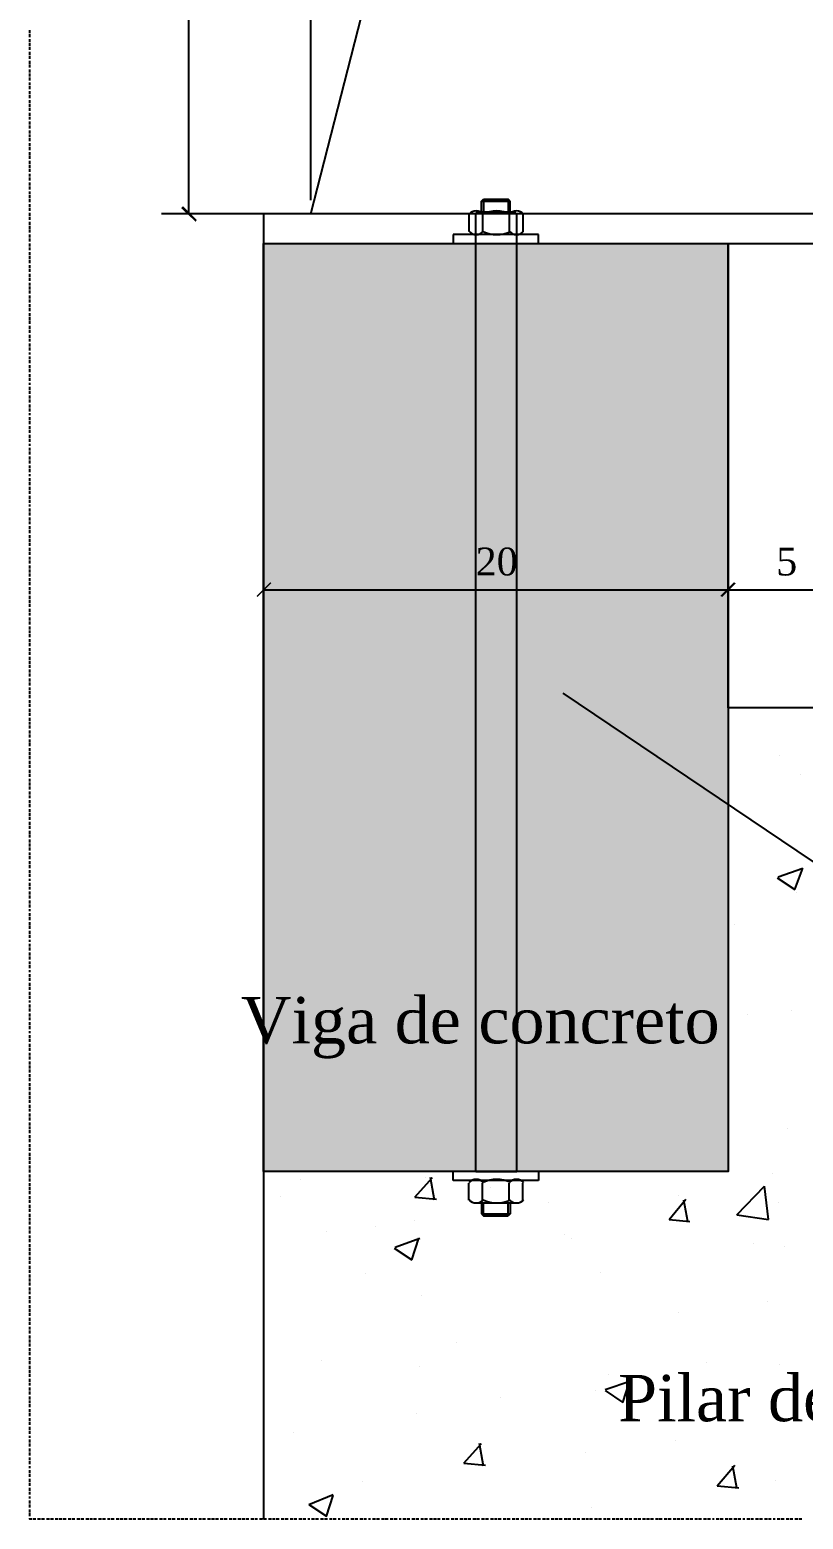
# Model space of a CAD drawing. Header units: millimetres. Extents: x 180 to 11148, y -1598 to 1045.
# Drawn here: x 8719 to 8885.7, y -1261 to -939.9 of the extents above; entities that cross this region are included whole.
import ezdxf

# ---------------------------------------------------------------- set-up
doc = ezdxf.new("R2010")
doc.units = ezdxf.units.MM
doc.header["$MEASUREMENT"] = 0
for name, color, linetype in [('PDF11_Geometry', 7, 'Continuous'), ('PDF11_Solid Fills', 7, 'Continuous'), ('PDF11_Text', 7, 'Continuous')]:
    doc.layers.add(name, color=color, linetype=linetype)
doc.styles.add('PDF Times New Roman', font='times.ttf')

msp = doc.modelspace()

# ---------------------------------------------------------------- linework, layer by layer
at = {"layer": 'PDF11_Geometry', "lineweight": -3}
for points in [[(8779.515, -976.6639), (8779.515, -805.4147)], [(8779.515, -979.6274), (8804.2816, -883.1013), (8828.4131, -839.4952), (9002.8374, -937.5031), (8979.3409, -979.6274)], [(8753.2667, -979.6274), (8753.2667, -883.1013)], [(8718.9745, -940.6783), (8718.9745, -940.0432)], [(8718.9745, -941.525), (8718.9745, -940.8899)], [(8718.9745, -942.5834), (8718.9745, -941.9483)], [(8718.9745, -943.4301), (8718.9745, -942.7951)], [(8718.9745, -944.2768), (8718.9745, -943.6418)], [(8718.9745, -945.3352), (8718.9745, -944.7002)], [(8718.9745, -946.1819), (8718.9745, -945.5469)], [(8718.9745, -947.2403), (8718.9745, -946.6053)], [(8718.9745, -948.0871), (8718.9745, -947.452)], [(8718.9745, -949.1455), (8718.9745, -948.5104)], [(8718.9745, -949.9922), (8718.9745, -949.3571)], [(8718.9745, -950.8389), (8718.9745, -950.2039)], [(8718.9745, -951.8973), (8718.9745, -951.2623)], [(8718.9745, -952.744), (8718.9745, -952.109)], [(8718.9745, -953.8024), (8718.9745, -953.1674)], [(8718.9745, -954.6491), (8718.9745, -954.0141)], [(8718.9745, -955.7075), (8718.9745, -955.0725)], [(8718.9745, -956.5543), (8718.9745, -955.9192)], [(8718.9745, -957.401), (8718.9745, -956.7659)], [(8718.9745, -958.4594), (8718.9745, -957.8243)], [(8718.9745, -959.3061), (8718.9745, -958.6711)], [(8718.9745, -960.3645), (8718.9745, -959.7295)], [(8718.9745, -961.2112), (8718.9745, -960.5762)], [(8718.9745, -962.2696), (8718.9745, -961.6346)], [(8718.9745, -963.1163), (8718.9745, -962.4813)], [(8718.9745, -963.9631), (8718.9745, -963.328)], [(8718.9745, -965.0215), (8718.9745, -964.3864)], [(8718.9745, -965.8682), (8718.9745, -965.2331)], [(8718.9745, -966.9266), (8718.9745, -966.2915)], [(8718.9745, -967.7733), (8718.9745, -967.1383)], [(8718.9745, -968.8317), (8718.9745, -968.1967)], [(8718.9745, -969.6784), (8718.9745, -969.0434)], [(8718.9745, -970.5251), (8718.9745, -969.8901)], [(8718.9745, -971.5835), (8718.9745, -970.9485)], [(8718.9745, -972.4303), (8718.9745, -971.7952)], [(8718.9745, -973.4887), (8718.9745, -972.8536)], [(8718.9745, -974.3354), (8718.9745, -973.7003)], [(8718.9745, -975.3938), (8718.9745, -974.7587)], [(8718.9745, -976.2405), (8718.9745, -975.6055)], [(8718.9745, -977.0872), (8718.9745, -976.4522)], [(8718.9745, -978.1456), (8718.9745, -977.5106)], [(8718.9745, -978.9923), (8718.9745, -978.3573)], [(8816.3473, -976.8755), (8816.7707, -976.4522)], [(8816.3473, -976.8755), (8822.486, -976.8755)], [(8816.3473, -979.204), (8816.3473, -976.8755)], [(8816.7707, -976.4522), (8822.0627, -976.4522)], [(8816.7707, -976.4522), (8816.7707, -979.204)], [(8822.486, -976.8755), (8822.0627, -976.4522)], [(8822.0627, -976.4522), (8822.0627, -979.204)], [(8822.486, -979.204), (8822.486, -976.8755)], [(8718.9745, -980.0507), (8718.9745, -979.4157)], [(8718.9745, -980.8975), (8718.9745, -980.2624)], [(8718.9745, -981.9559), (8718.9745, -981.3208)], [(8718.9745, -982.8026), (8718.9745, -982.1675)], [(8776.3398, -979.6274), (8747.3396, -979.6274)], [(8813.5955, -979.8391), (8813.5955, -983.4376)], [(8815.0772, -979.204), (8823.7561, -979.204)], [(8815.0772, -1186.0154), (8815.0772, -979.8391)], [(8815.0772, -985.9778), (8815.0772, -980.8975)], [(8816.559, -979.8391), (8816.559, -983.4376)], [(8822.2744, -979.8391), (8822.2744, -983.4376)], [(8823.9678, -1186.0154), (8823.9678, -979.8391)], [(8823.9678, -985.9778), (8823.9678, -980.8975)], [(8825.2379, -979.8391), (8825.2379, -983.4376)], [(8718.9745, -983.6493), (8718.9745, -983.0143)], [(8718.9745, -984.7077), (8718.9745, -984.0727)], [(8718.9745, -985.5544), (8718.9745, -984.9194)], [(8718.9745, -986.6128), (8718.9745, -985.9778)], [(8718.9745, -987.4595), (8718.9745, -986.8245)], [(8718.9745, -988.5179), (8718.9745, -987.8829)], [(8769.3544, -985.9778), (8769.3544, -1186.0154)], [(8769.3544, -985.9778), (8969.392, -985.9778)], [(8969.392, -985.9778), (8969.392, -1086.1024), (8869.479, -1086.1024), (8869.479, -985.9778)], [(8718.9745, -989.3647), (8718.9745, -988.7296)], [(8718.9745, -990.2114), (8718.9745, -989.5763)], [(8718.9745, -991.2698), (8718.9745, -990.6347)], [(8718.9745, -992.1165), (8718.9745, -991.4815)], [(8769.3544, -988.9413), (8769.3544, -1066.6279)], [(8869.479, -988.9413), (8869.479, -1066.6279)], [(8869.479, -988.9413), (8869.479, -1066.6279)], [(8718.9745, -993.1749), (8718.9745, -992.5399)], [(8718.9745, -994.0216), (8718.9745, -993.3866)], [(8718.9745, -995.08), (8718.9745, -994.445)], [(8718.9745, -995.9267), (8718.9745, -995.2917)], [(8718.9745, -996.7735), (8718.9745, -996.1384)], [(8718.9745, -997.8319), (8718.9745, -997.1968)], [(8718.9745, -998.6786), (8718.9745, -998.0435)], [(8718.9745, -999.737), (8718.9745, -999.1019)], [(8718.9745, -1000.5837), (8718.9745, -999.9487)], [(8718.9745, -1001.6421), (8718.9745, -1001.0071)], [(8718.9745, -1002.4888), (8718.9745, -1001.8538)], [(8718.9745, -1003.3355), (8718.9745, -1002.7005)], [(8718.9745, -1004.3939), (8718.9745, -1003.7589)], [(8718.9745, -1005.2407), (8718.9745, -1004.6056)], [(8718.9745, -1006.2991), (8718.9745, -1005.664)], [(8718.9745, -1007.1458), (8718.9745, -1006.5107)], [(8718.9745, -1008.2042), (8718.9745, -1007.5691)], [(8718.9745, -1009.0509), (8718.9745, -1008.4159)], [(8718.9745, -1009.8976), (8718.9745, -1009.4743)], [(8718.9745, -1010.956), (8718.9745, -1010.321)], [(8718.9745, -1011.8027), (8718.9745, -1011.1677)], [(8718.9745, -1012.8611), (8718.9745, -1012.2261)], [(8718.9745, -1013.7079), (8718.9745, -1013.0728)], [(8718.9745, -1014.7663), (8718.9745, -1014.1312)], [(8718.9745, -1015.613), (8718.9745, -1014.9779)], [(8718.9745, -1016.4597), (8718.9745, -1016.0363)], [(8718.9745, -1017.5181), (8718.9745, -1016.8831)], [(8718.9745, -1018.3648), (8718.9745, -1017.7298)], [(8718.9745, -1019.4232), (8718.9745, -1018.7882)], [(8718.9745, -1020.2699), (8718.9745, -1019.6349)], [(8718.9745, -1021.3283), (8718.9745, -1020.6933)], [(8718.9745, -1022.1751), (8718.9745, -1021.54)], [(8718.9745, -1023.0218), (8718.9745, -1022.5984)], [(8718.9745, -1024.0802), (8718.9745, -1023.4451)], [(8718.9745, -1024.9269), (8718.9745, -1024.2919)], [(8718.9745, -1025.9853), (8718.9745, -1025.3503)], [(8718.9745, -1026.832), (8718.9745, -1026.197)], [(8718.9745, -1027.8904), (8718.9745, -1027.2554)], [(8718.9745, -1028.7371), (8718.9745, -1028.1021)], [(8718.9745, -1029.5839), (8718.9745, -1029.1605)], [(8718.9745, -1030.6423), (8718.9745, -1030.0072)], [(8718.9745, -1031.489), (8718.9745, -1030.8539)], [(8718.9745, -1032.5474), (8718.9745, -1031.9123)], [(8718.9745, -1033.3941), (8718.9745, -1032.7591)], [(8718.9745, -1034.4525), (8718.9745, -1033.8175)], [(8718.9745, -1035.2992), (8718.9745, -1034.6642)], [(8718.9745, -1036.1459), (8718.9745, -1035.7226)], [(8718.9745, -1037.2043), (8718.9745, -1036.5693)], [(8718.9745, -1038.0511), (8718.9745, -1037.416)], [(8718.9745, -1039.1095), (8718.9745, -1038.4744)], [(8718.9745, -1039.9562), (8718.9745, -1039.3211)], [(8718.9745, -1041.0146), (8718.9745, -1040.3795)], [(8718.9745, -1041.8613), (8718.9745, -1041.2263)], [(8718.9745, -1042.708), (8718.9745, -1042.2847)], [(8718.9745, -1043.7664), (8718.9745, -1043.1314)], [(8718.9745, -1044.6131), (8718.9745, -1043.9781)], [(8718.9745, -1045.6715), (8718.9745, -1045.0365)], [(8718.9745, -1046.5183), (8718.9745, -1045.8832)], [(8718.9745, -1047.5767), (8718.9745, -1046.9416)], [(8718.9745, -1048.4234), (8718.9745, -1047.7883)], [(8718.9745, -1049.4818), (8718.9745, -1048.8467)], [(8718.9745, -1050.3285), (8718.9745, -1049.6935)], [(8718.9745, -1051.1752), (8718.9745, -1050.5402)], [(8718.9745, -1052.2336), (8718.9745, -1051.5986)], [(8718.9745, -1053.0803), (8718.9745, -1052.4453)], [(8718.9745, -1054.1387), (8718.9745, -1053.5037)], [(8718.9745, -1054.9855), (8718.9745, -1054.3504)], [(8718.9745, -1056.0439), (8718.9745, -1055.4088)], [(8718.9745, -1056.8906), (8718.9745, -1056.2555)], [(8718.9745, -1057.7373), (8718.9745, -1057.1023)], [(8718.9745, -1058.7957), (8718.9745, -1058.1607)], [(8718.9745, -1059.6424), (8718.9745, -1059.0074)], [(8718.9745, -1060.7008), (8718.9745, -1060.0658)], [(8718.9745, -1061.5475), (8718.9745, -1060.9125)], [(8718.9745, -1062.6059), (8718.9745, -1061.9709)], [(8869.479, -1060.7008), (8769.3544, -1060.7008)], [(8894.4572, -1060.7008), (8869.479, -1060.7008)], [(8718.9745, -1063.4527), (8718.9745, -1062.8176)], [(8718.9745, -1064.2994), (8718.9745, -1063.6643)], [(8718.9745, -1065.3578), (8718.9745, -1064.7227)], [(8718.9745, -1066.2045), (8718.9745, -1065.5695)], [(8718.9745, -1067.2629), (8718.9745, -1066.6279)], [(8718.9745, -1068.1096), (8718.9745, -1067.4746)], [(8718.9745, -1069.168), (8718.9745, -1068.533)], [(8718.9745, -1070.0147), (8718.9745, -1069.3797)], [(8718.9745, -1070.8615), (8718.9745, -1070.2264)], [(8718.9745, -1071.9199), (8718.9745, -1071.2848)], [(8718.9745, -1072.7666), (8718.9745, -1072.1315)], [(8718.9745, -1073.825), (8718.9745, -1073.1899)], [(8718.9745, -1074.6717), (8718.9745, -1074.0367)], [(8718.9745, -1075.7301), (8718.9745, -1075.0951)], [(8718.9745, -1076.5768), (8718.9745, -1075.9418)], [(8718.9745, -1077.4235), (8718.9745, -1076.7885)], [(8718.9745, -1078.4819), (8718.9745, -1077.8469)], [(8718.9745, -1079.3287), (8718.9745, -1078.6936)], [(8718.9745, -1080.3871), (8718.9745, -1079.752)], [(8718.9745, -1081.2338), (8718.9745, -1080.5987)], [(8718.9745, -1082.2922), (8718.9745, -1081.6571)], [(8718.9745, -1083.1389), (8718.9745, -1082.5039)], [(8718.9745, -1083.9856), (8718.9745, -1083.3506)], [(8718.9745, -1085.044), (8718.9745, -1084.409)], [(9123.7067, -1189.6139), (8992.2534, -1189.6139), (8833.9168, -1082.9272)], [(8718.9745, -1085.8907), (8718.9745, -1085.2557)], [(8718.9745, -1086.9491), (8718.9745, -1086.3141)], [(8718.9745, -1087.7959), (8718.9745, -1087.1608)], [(8718.9745, -1088.8543), (8718.9745, -1088.2192)], [(8718.9745, -1089.701), (8718.9745, -1089.0659)], [(8718.9745, -1090.5477), (8718.9745, -1089.9127)], [(8718.9745, -1091.6061), (8718.9745, -1090.9711)], [(8718.9745, -1092.4528), (8718.9745, -1091.8178)], [(8718.9745, -1093.5112), (8718.9745, -1092.8762)], [(8718.9745, -1094.3579), (8718.9745, -1093.7229)], [(8718.9745, -1095.4163), (8718.9745, -1094.7813)], [(8718.9745, -1096.2631), (8718.9745, -1095.628)], [(8718.9745, -1097.1098), (8718.9745, -1096.4747)], [(8718.9745, -1098.1682), (8718.9745, -1097.5331)], [(8880.4864, -1096.2631), (8880.4864, -1096.2631)], [(8718.9745, -1099.0149), (8718.9745, -1098.3799)], [(8718.9745, -1100.0733), (8718.9745, -1099.4383)], [(8718.9745, -1100.92), (8718.9745, -1100.285)], [(8885.1433, -1100.4967), (8885.1433, -1100.4967)], [(8718.9745, -1101.9784), (8718.9745, -1101.3434)], [(8718.9745, -1102.8251), (8718.9745, -1102.1901)], [(8718.9745, -1103.6719), (8718.9745, -1103.0368)], [(8718.9745, -1104.7303), (8718.9745, -1104.0952)], [(8718.9745, -1105.577), (8718.9745, -1104.9419)], [(8718.9745, -1106.6354), (8718.9745, -1106.0003)], [(8718.9745, -1107.4821), (8718.9745, -1106.8471)], [(8718.9745, -1108.5405), (8718.9745, -1107.9055)], [(8718.9745, -1109.3872), (8718.9745, -1108.7522)], [(8718.9745, -1110.2339), (8718.9745, -1109.5989)], [(8718.9745, -1111.2923), (8718.9745, -1110.6573)], [(8718.9745, -1112.1391), (8718.9745, -1111.504)], [(8718.9745, -1113.1975), (8718.9745, -1112.5624)], [(8718.9745, -1114.0442), (8718.9745, -1113.4091)], [(8718.9745, -1115.1026), (8718.9745, -1114.4675)], [(8718.9745, -1115.9493), (8718.9745, -1115.3143)], [(8718.9745, -1116.796), (8718.9745, -1116.161)], [(8718.9745, -1117.8544), (8718.9745, -1117.2194)], [(8718.9745, -1118.7011), (8718.9745, -1118.0661)], [(8718.9745, -1119.7595), (8718.9745, -1119.1245)], [(8718.9745, -1120.6063), (8718.9745, -1119.9712)], [(8718.9745, -1121.6647), (8718.9745, -1121.0296)], [(8718.9745, -1122.5114), (8718.9745, -1121.8763)], [(8718.9745, -1123.3581), (8718.9745, -1122.9347)], [(8880.063, -1122.7231), (8883.8732, -1125.2632)], [(8880.2747, -1122.5114), (8885.5667, -1120.6063)], [(8883.8732, -1125.2632), (8885.5667, -1120.6063)], [(8718.9745, -1124.4165), (8718.9745, -1123.7815)], [(8718.9745, -1125.2632), (8718.9745, -1124.6282)], [(8718.9745, -1126.3216), (8718.9745, -1125.6866)], [(8718.9745, -1127.1683), (8718.9745, -1126.5333)], [(8884.2966, -1125.8983), (8884.2966, -1125.8983)], [(8718.9745, -1128.2267), (8718.9745, -1127.5917)], [(8718.9745, -1129.0735), (8718.9745, -1128.4384)], [(8718.9745, -1129.9202), (8718.9745, -1129.4968)], [(8718.9745, -1130.9786), (8718.9745, -1130.3435)], [(8718.9745, -1131.8253), (8718.9745, -1131.1903)], [(8718.9745, -1132.8837), (8718.9745, -1132.2487)], [(8718.9745, -1133.7304), (8718.9745, -1133.0954)], [(8870.9608, -1132.672), (8870.9608, -1132.672)], [(8718.9745, -1134.7888), (8718.9745, -1134.1538)], [(8718.9745, -1135.6355), (8718.9745, -1135.0005)], [(8718.9745, -1136.4823), (8718.9745, -1136.0589)], [(8718.9745, -1137.5407), (8718.9745, -1136.9056)], [(8718.9745, -1138.3874), (8718.9745, -1137.7523)], [(8718.9745, -1139.4458), (8718.9745, -1138.8107)], [(8718.9745, -1140.2925), (8718.9745, -1139.6575)], [(8718.9745, -1141.3509), (8718.9745, -1140.7159)], [(8718.9745, -1142.1976), (8718.9745, -1141.5626)], [(8718.9745, -1143.0443), (8718.9745, -1142.621)], [(8718.9745, -1144.1027), (8718.9745, -1143.4677)], [(8718.9745, -1144.9495), (8718.9745, -1144.3144)], [(8718.9745, -1146.0079), (8718.9745, -1145.3728)], [(8718.9745, -1146.8546), (8718.9745, -1146.2195)], [(8718.9745, -1147.913), (8718.9745, -1147.2779)], [(8718.9745, -1148.7597), (8718.9745, -1148.1247)], [(8718.9745, -1149.6064), (8718.9745, -1149.1831)], [(8718.9745, -1150.6648), (8718.9745, -1150.0298)], [(8718.9745, -1151.5115), (8718.9745, -1150.8765)], [(8718.9745, -1152.5699), (8718.9745, -1151.9349)], [(8873.7126, -1152.1466), (8873.7126, -1152.1466)], [(8883.2382, -1151.2999), (8883.2382, -1151.2999)], [(8718.9745, -1153.4167), (8718.9745, -1152.7816)], [(8718.9745, -1154.4751), (8718.9745, -1153.84)], [(8718.9745, -1155.3218), (8718.9745, -1154.6867)], [(8769.3544, -1152.9933), (8769.3544, -1260.9501)], [(8718.9745, -1156.1685), (8718.9745, -1155.7451)], [(8718.9745, -1157.2269), (8718.9745, -1156.5919)], [(8718.9745, -1158.0736), (8718.9745, -1157.4386)], [(8718.9745, -1159.132), (8718.9745, -1158.497)], [(8718.9745, -1159.9787), (8718.9745, -1159.3437)], [(8718.9745, -1161.0371), (8718.9745, -1160.4021)], [(8718.9745, -1161.8839), (8718.9745, -1161.2488)], [(8718.9745, -1162.9423), (8718.9745, -1162.3072)], [(8718.9745, -1163.789), (8718.9745, -1163.1539)], [(8718.9745, -1164.6357), (8718.9745, -1164.0007)], [(8718.9745, -1165.6941), (8718.9745, -1165.0591)], [(8718.9745, -1166.5408), (8718.9745, -1165.9058)], [(8718.9745, -1167.5992), (8718.9745, -1166.9642)], [(8718.9745, -1168.4459), (8718.9745, -1167.8109)], [(8718.9745, -1169.5043), (8718.9745, -1168.8693)], [(8718.9745, -1170.3511), (8718.9745, -1169.716)], [(8718.9745, -1171.1978), (8718.9745, -1170.5627)], [(8718.9745, -1172.2562), (8718.9745, -1171.6211)], [(8718.9745, -1173.1029), (8718.9745, -1172.4679)], [(8718.9745, -1174.1613), (8718.9745, -1173.5263)], [(8718.9745, -1175.008), (8718.9745, -1174.373)], [(8718.9745, -1176.0664), (8718.9745, -1175.4314)], [(8718.9745, -1176.9131), (8718.9745, -1176.2781)], [(8718.9745, -1177.7599), (8718.9745, -1177.1248)], [(8882.3915, -1176.7015), (8882.3915, -1176.7015)], [(8718.9745, -1178.8183), (8718.9745, -1178.1832)], [(8718.9745, -1179.665), (8718.9745, -1179.0299)], [(8718.9745, -1180.7234), (8718.9745, -1180.0883)], [(8718.9745, -1181.5701), (8718.9745, -1180.9351)], [(8718.9745, -1182.6285), (8718.9745, -1181.9935)], [(8718.9745, -1183.4752), (8718.9745, -1182.8402)], [(8718.9745, -1184.3219), (8718.9745, -1183.6869)], [(8718.9745, -1185.3803), (8718.9745, -1184.7453)], [(8718.9745, -1186.2271), (8718.9745, -1185.592)], [(8718.9745, -1187.2855), (8718.9745, -1186.6504)], [(8718.9745, -1188.1322), (8718.9745, -1187.4971)], [(8777.3982, -1187.7088), (8777.3982, -1187.7088)], [(8801.9531, -1191.5191), (8805.7633, -1187.2855)], [(8804.2816, -1187.2855), (8804.2816, -1187.2855)], [(8806.1867, -1192.1541), (8805.34, -1187.2855)], [(8879.0046, -1186.4387), (8879.0046, -1186.4387)], [(8718.9745, -1189.1906), (8718.9745, -1188.5555)], [(8718.9745, -1190.0373), (8718.9745, -1189.4023)], [(8718.9745, -1190.884), (8718.9745, -1190.249)], [(8813.5955, -1192.1541), (8813.5955, -1188.5555)], [(8816.559, -1192.1541), (8816.559, -1188.5555)], [(8818.2524, -1189.4023), (8818.2524, -1189.4023)], [(8822.2744, -1192.1541), (8822.2744, -1188.5555)], [(8825.2379, -1192.1541), (8825.2379, -1188.5555)], [(8871.3841, -1195.3293), (8877.3112, -1189.1906)], [(8878.1579, -1196.3877), (8877.3112, -1189.1906)], [(8718.9745, -1191.9424), (8718.9745, -1191.3074)], [(8718.9745, -1192.7891), (8718.9745, -1192.1541)], [(8718.9745, -1193.8475), (8718.9745, -1193.2125)], [(8718.9745, -1194.6943), (8718.9745, -1194.0592)], [(8772.9529, -1191.3074), (8772.9529, -1191.3074)], [(8801.9531, -1191.5191), (8806.61, -1191.9424)], [(8815.0772, -1192.7891), (8823.7561, -1192.7891)], [(8816.3473, -1192.7891), (8816.3473, -1195.1176)], [(8816.7707, -1195.541), (8816.7707, -1192.7891)], [(8822.0627, -1195.541), (8822.0627, -1192.7891)], [(8822.486, -1192.7891), (8822.486, -1195.1176)], [(8830.7416, -1192.7891), (8830.7416, -1192.7891)], [(8856.7782, -1196.3877), (8860.3768, -1191.9424)], [(8858.895, -1191.0957), (8858.895, -1191.0957)], [(8860.8001, -1196.8111), (8859.9534, -1192.1541)], [(8880.2747, -1192.7891), (8880.2747, -1192.7891)], [(8718.9745, -1195.7527), (8718.9745, -1195.1176)], [(8718.9745, -1196.5994), (8718.9745, -1195.9643)], [(8718.9745, -1197.4461), (8718.9745, -1196.8111)], [(8801.9531, -1196.5994), (8801.9531, -1196.5994)], [(8816.3473, -1195.1176), (8816.7707, -1195.541)], [(8816.3473, -1195.1176), (8822.486, -1195.1176)], [(8816.7707, -1195.541), (8822.0627, -1195.541)], [(8822.486, -1195.1176), (8822.0627, -1195.541)], [(8856.7782, -1196.3877), (8861.2235, -1196.8111)], [(8871.3841, -1195.3293), (8878.1579, -1196.3877)], [(8718.9745, -1198.5045), (8718.9745, -1197.8695)], [(8718.9745, -1199.3512), (8718.9745, -1198.7162)], [(8718.9745, -1200.4096), (8718.9745, -1199.7746)], [(8782.9019, -1198.9279), (8782.9019, -1198.9279)], [(8793.4859, -1197.8695), (8793.4859, -1197.8695)], [(8797.7195, -1202.3147), (8803.0115, -1200.4096)], [(8801.318, -1205.0666), (8802.7998, -1200.4096)], [(8834.1284, -1199.5629), (8834.1284, -1199.5629)], [(8835.8219, -1200.4096), (8835.8219, -1200.4096)], [(8718.9745, -1201.2563), (8718.9745, -1200.6213)], [(8718.9745, -1202.3147), (8718.9745, -1201.6797)], [(8718.9745, -1203.1615), (8718.9745, -1202.5264)], [(8718.9745, -1204.0082), (8718.9745, -1203.3731)], [(8797.5078, -1202.5264), (8801.318, -1205.0666)], [(8874.9827, -1201.468), (8874.9827, -1201.468)], [(8881.5448, -1202.1031), (8881.5448, -1202.1031)], [(8718.9745, -1205.0666), (8718.9745, -1204.4315)], [(8718.9745, -1205.9133), (8718.9745, -1205.2783)], [(8718.9745, -1206.9717), (8718.9745, -1206.3367)], [(8718.9745, -1207.8184), (8718.9745, -1207.1834)], [(8718.9745, -1208.8768), (8718.9745, -1208.2418)], [(8718.9745, -1209.7235), (8718.9745, -1209.0885)], [(8718.9745, -1210.5703), (8718.9745, -1209.9352)], [(8791.3691, -1208.0301), (8791.3691, -1208.0301)], [(8841.9606, -1207.8184), (8841.9606, -1207.8184)], [(8718.9745, -1211.6287), (8718.9745, -1210.9936)], [(8718.9745, -1212.4754), (8718.9745, -1211.8403)], [(8718.9745, -1213.5338), (8718.9745, -1212.8987)], [(8803.4348, -1212.6871), (8803.4348, -1212.6871)], [(8718.9745, -1214.3805), (8718.9745, -1213.7455)], [(8718.9745, -1215.4389), (8718.9745, -1214.8039)], [(8718.9745, -1216.2856), (8718.9745, -1215.6506)], [(8718.9745, -1217.1323), (8718.9745, -1216.4973)], [(8858.895, -1216.4973), (8858.895, -1216.4973)], [(8877.9462, -1213.9571), (8877.9462, -1213.9571)], [(8718.9745, -1218.1907), (8718.9745, -1217.5557)], [(8718.9745, -1219.0375), (8718.9745, -1218.4024)], [(8718.9745, -1220.0959), (8718.9745, -1219.4608)], [(8718.9745, -1220.9426), (8718.9745, -1220.3075)], [(8718.9745, -1222.001), (8718.9745, -1221.3659)], [(8718.9745, -1222.8477), (8718.9745, -1222.2127)], [(8810.8436, -1222.8477), (8810.8436, -1222.8477)], [(8718.9745, -1223.6944), (8718.9745, -1223.0594)], [(8718.9745, -1224.7528), (8718.9745, -1224.1178)], [(8718.9745, -1225.5995), (8718.9745, -1224.9645)], [(8718.9745, -1226.6579), (8718.9745, -1226.0229)], [(8718.9745, -1227.5047), (8718.9745, -1226.8696)], [(8718.9745, -1228.5631), (8718.9745, -1227.928)], [(8718.9745, -1229.4098), (8718.9745, -1228.7747)], [(8781.8435, -1226.6579), (8781.8435, -1226.6579)], [(8803.0115, -1228.1397), (8803.0115, -1228.1397)], [(8864.822, -1227.0813), (8864.822, -1227.0813)], [(8880.4864, -1227.5047), (8880.4864, -1227.5047)], [(8718.9745, -1230.2565), (8718.9745, -1229.6215)], [(8718.9745, -1231.3149), (8718.9745, -1230.6799)], [(8718.9745, -1232.1616), (8718.9745, -1231.5266)], [(8718.9745, -1233.22), (8718.9745, -1232.585)], [(8843.019, -1233.0083), (8848.5227, -1231.1032)], [(8843.654, -1229.8331), (8843.654, -1229.8331)], [(8846.8292, -1235.7602), (8848.311, -1231.1032)], [(8884.2966, -1231.5266), (8884.2966, -1231.5266)], [(8718.9745, -1234.0667), (8718.9745, -1233.4317)], [(8718.9745, -1235.1251), (8718.9745, -1234.4901)], [(8718.9745, -1235.9719), (8718.9745, -1235.3368)], [(8820.3692, -1234.7018), (8820.3692, -1234.7018)], [(8840.9022, -1233.22), (8840.9022, -1233.22)], [(8843.019, -1233.22), (8846.8292, -1235.7602)], [(8718.9745, -1236.8186), (8718.9745, -1236.1835)], [(8718.9745, -1237.877), (8718.9745, -1237.2419)], [(8718.9745, -1238.7237), (8718.9745, -1238.0887)], [(8802.3764, -1238.0887), (8802.3764, -1238.0887)], [(8718.9745, -1239.7821), (8718.9745, -1239.1471)], [(8718.9745, -1240.6288), (8718.9745, -1239.9938)], [(8718.9745, -1241.6872), (8718.9745, -1241.0522)], [(8718.9745, -1242.5339), (8718.9745, -1241.8989)], [(8718.9745, -1243.3807), (8718.9745, -1242.9573)], [(8718.9745, -1244.4391), (8718.9745, -1243.804)], [(8718.9745, -1245.2858), (8718.9745, -1244.6507)], [(8775.9164, -1242.3223), (8775.9164, -1242.3223)], [(8812.5371, -1248.8843), (8816.3473, -1244.6507)], [(8816.7707, -1249.5194), (8815.924, -1244.6507)], [(8858.0483, -1244.0157), (8858.0483, -1244.0157)], [(8718.9745, -1246.3442), (8718.9745, -1245.7091)], [(8718.9745, -1247.1909), (8718.9745, -1246.5559)], [(8718.9745, -1248.2493), (8718.9745, -1247.6143)], [(8718.9745, -1249.096), (8718.9745, -1248.461)], [(8838.7854, -1246.5559), (8838.7854, -1246.5559)], [(8718.9745, -1249.9427), (8718.9745, -1249.5194)], [(8718.9745, -1251.0011), (8718.9745, -1250.3661)], [(8718.9745, -1251.8479), (8718.9745, -1251.2128)], [(8812.5371, -1248.8843), (8817.194, -1249.3077)], [(8867.1505, -1253.753), (8870.9608, -1249.3077)], [(8871.3841, -1254.1763), (8870.5374, -1249.5194)], [(8718.9745, -1252.9063), (8718.9745, -1252.2712)], [(8718.9745, -1253.753), (8718.9745, -1253.1179)], [(8718.9745, -1254.8114), (8718.9745, -1254.1763)], [(8718.9745, -1255.6581), (8718.9745, -1255.0231)], [(8790.734, -1252.9063), (8790.734, -1252.9063)], [(8867.1505, -1253.753), (8871.8075, -1254.1763)], [(8879.6396, -1252.6946), (8879.6396, -1252.6946)], [(8718.9745, -1256.5048), (8718.9745, -1256.0815)], [(8718.9745, -1257.5632), (8718.9745, -1256.9282)], [(8718.9745, -1258.4099), (8718.9745, -1257.7749)], [(8779.0916, -1257.7749), (8784.3836, -1255.6581)], [(8779.0916, -1257.7749), (8782.9019, -1260.3151), (8784.3836, -1255.8698)], [(8718.9745, -1259.4683), (8718.9745, -1258.8333)], [(8718.9745, -1260.3151), (8718.9745, -1259.68)], [(8719.3979, -1260.9501), (8718.9745, -1260.9501), (8718.9745, -1260.7384)], [(8720.2446, -1260.9501), (8719.6096, -1260.9501)], [(8721.303, -1260.9501), (8720.668, -1260.9501)], [(8722.1497, -1260.9501), (8721.5147, -1260.9501)], [(8723.2081, -1260.9501), (8722.5731, -1260.9501)], [(8724.0548, -1260.9501), (8723.4198, -1260.9501)], [(8725.1132, -1260.9501), (8724.4782, -1260.9501)], [(8725.96, -1260.9501), (8725.3249, -1260.9501)], [(8726.8067, -1260.9501), (8726.1716, -1260.9501)], [(8727.8651, -1260.9501), (8727.23, -1260.9501)], [(8728.7118, -1260.9501), (8728.0768, -1260.9501)], [(8729.7702, -1260.9501), (8729.1352, -1260.9501)], [(8730.6169, -1260.9501), (8729.9819, -1260.9501)], [(8731.6753, -1260.9501), (8731.0403, -1260.9501)], [(8732.522, -1260.9501), (8731.887, -1260.9501)], [(8733.3688, -1260.9501), (8732.7337, -1260.9501)], [(8734.4272, -1260.9501), (8733.7921, -1260.9501)], [(8735.2739, -1260.9501), (8734.6388, -1260.9501)], [(8736.3323, -1260.9501), (8735.6972, -1260.9501)], [(8737.179, -1260.9501), (8736.544, -1260.9501)], [(8738.2374, -1260.9501), (8737.6024, -1260.9501)], [(8739.0841, -1260.9501), (8738.4491, -1260.9501)], [(8739.9308, -1260.9501), (8739.2958, -1260.9501)], [(8740.9892, -1260.9501), (8740.3542, -1260.9501)], [(8741.836, -1260.9501), (8741.2009, -1260.9501)], [(8742.8944, -1260.9501), (8742.2593, -1260.9501)], [(8743.7411, -1260.9501), (8743.106, -1260.9501)], [(8744.7995, -1260.9501), (8744.1644, -1260.9501)], [(8745.6462, -1260.9501), (8745.0112, -1260.9501)], [(8746.4929, -1260.9501), (8745.8579, -1260.9501)], [(8747.5513, -1260.9501), (8746.9163, -1260.9501)], [(8748.398, -1260.9501), (8747.763, -1260.9501)], [(8749.4564, -1260.9501), (8748.8214, -1260.9501)], [(8750.3032, -1260.9501), (8749.6681, -1260.9501)], [(8751.3616, -1260.9501), (8750.7265, -1260.9501)], [(8752.2083, -1260.9501), (8751.5732, -1260.9501)], [(8753.055, -1260.9501), (8752.42, -1260.9501)], [(8754.1134, -1260.9501), (8753.4784, -1260.9501)], [(8754.9601, -1260.9501), (8754.3251, -1260.9501)], [(8756.0185, -1260.9501), (8755.3835, -1260.9501)], [(8756.8652, -1260.9501), (8756.2302, -1260.9501)], [(8757.9236, -1260.9501), (8757.2886, -1260.9501)], [(8758.7704, -1260.9501), (8758.1353, -1260.9501)], [(8759.6171, -1260.9501), (8758.982, -1260.9501)], [(8760.6755, -1260.9501), (8760.0404, -1260.9501)], [(8761.5222, -1260.9501), (8760.8872, -1260.9501)], [(8762.5806, -1260.9501), (8761.9456, -1260.9501)], [(8763.4273, -1260.9501), (8762.7923, -1260.9501)], [(8764.4857, -1260.9501), (8763.8507, -1260.9501)], [(8765.3324, -1260.9501), (8764.6974, -1260.9501)], [(8766.1792, -1260.9501), (8765.5441, -1260.9501)], [(8767.2376, -1260.9501), (8766.6025, -1260.9501)], [(8768.0843, -1260.9501), (8767.4492, -1260.9501)], [(8769.1427, -1260.9501), (8768.5076, -1260.9501)], [(8769.9894, -1260.9501), (8769.3544, -1260.9501)], [(8771.0478, -1260.9501), (8770.4128, -1260.9501)], [(8771.8945, -1260.9501), (8771.2595, -1260.9501)], [(8772.7412, -1260.9501), (8772.1062, -1260.9501)], [(8773.7996, -1260.9501), (8773.1646, -1260.9501)], [(8774.6464, -1260.9501), (8774.0113, -1260.9501)], [(8775.7048, -1260.9501), (8775.0697, -1260.9501)], [(8776.5515, -1260.9501), (8775.9164, -1260.9501)], [(8777.6099, -1260.9501), (8776.9748, -1260.9501)], [(8778.4566, -1260.9501), (8777.8216, -1260.9501)], [(8779.3033, -1260.9501), (8778.88, -1260.9501)], [(8780.3617, -1260.9501), (8779.7267, -1260.9501)], [(8781.2084, -1260.9501), (8780.5734, -1260.9501)], [(8782.2668, -1260.9501), (8781.6318, -1260.9501)], [(8783.1136, -1260.9501), (8782.4785, -1260.9501)], [(8784.172, -1260.9501), (8783.5369, -1260.9501)], [(8785.0187, -1260.9501), (8784.3836, -1260.9501)], [(8785.8654, -1260.9501), (8785.442, -1260.9501)], [(8786.9238, -1260.9501), (8786.2888, -1260.9501)], [(8787.7705, -1260.9501), (8787.1355, -1260.9501)], [(8788.8289, -1260.9501), (8788.1939, -1260.9501)], [(8789.6756, -1260.9501), (8789.0406, -1260.9501)], [(8790.734, -1260.9501), (8790.099, -1260.9501)], [(8791.5808, -1260.9501), (8790.9457, -1260.9501)], [(8792.4275, -1260.9501), (8792.0041, -1260.9501)], [(8793.4859, -1260.9501), (8792.8508, -1260.9501)], [(8794.3326, -1260.9501), (8793.6976, -1260.9501)], [(8795.391, -1260.9501), (8794.756, -1260.9501)], [(8796.2377, -1260.9501), (8795.6027, -1260.9501)], [(8797.2961, -1260.9501), (8796.6611, -1260.9501)], [(8798.1428, -1260.9501), (8797.5078, -1260.9501)], [(8798.9896, -1260.9501), (8798.5662, -1260.9501)], [(8800.048, -1260.9501), (8799.4129, -1260.9501)], [(8800.8947, -1260.9501), (8800.2596, -1260.9501)], [(8801.9531, -1260.9501), (8801.318, -1260.9501)], [(8802.7998, -1260.9501), (8802.1648, -1260.9501)], [(8803.8582, -1260.9501), (8803.2232, -1260.9501)], [(8804.7049, -1260.9501), (8804.0699, -1260.9501)], [(8805.7633, -1260.9501), (8805.1283, -1260.9501)], [(8806.61, -1260.9501), (8805.975, -1260.9501)], [(8807.4568, -1260.9501), (8806.8217, -1260.9501)], [(8808.5152, -1260.9501), (8807.8801, -1260.9501)], [(8809.3619, -1260.9501), (8808.7268, -1260.9501)], [(8810.4203, -1260.9501), (8809.7852, -1260.9501)], [(8811.267, -1260.9501), (8810.632, -1260.9501)], [(8812.3254, -1260.9501), (8811.6904, -1260.9501)], [(8813.1721, -1260.9501), (8812.5371, -1260.9501)], [(8814.0188, -1260.9501), (8813.3838, -1260.9501)], [(8815.0772, -1260.9501), (8814.4422, -1260.9501)], [(8815.924, -1260.9501), (8815.2889, -1260.9501)], [(8816.9824, -1260.9501), (8816.3473, -1260.9501)], [(8817.8291, -1260.9501), (8817.194, -1260.9501)], [(8818.8875, -1260.9501), (8818.2524, -1260.9501)], [(8819.7342, -1260.9501), (8819.0992, -1260.9501)], [(8820.5809, -1260.9501), (8819.9459, -1260.9501)], [(8821.6393, -1260.9501), (8821.0043, -1260.9501)], [(8822.486, -1260.9501), (8821.851, -1260.9501)], [(8823.5444, -1260.9501), (8822.9094, -1260.9501)], [(8824.3912, -1260.9501), (8823.7561, -1260.9501)], [(8825.4496, -1260.9501), (8824.8145, -1260.9501)], [(8826.2963, -1260.9501), (8825.6612, -1260.9501)], [(8827.143, -1260.9501), (8826.508, -1260.9501)], [(8828.2014, -1260.9501), (8827.5664, -1260.9501)], [(8829.0481, -1260.9501), (8828.4131, -1260.9501)], [(8830.1065, -1260.9501), (8829.4715, -1260.9501)], [(8830.9532, -1260.9501), (8830.3182, -1260.9501)], [(8832.0116, -1260.9501), (8831.3766, -1260.9501)], [(8832.8584, -1260.9501), (8832.2233, -1260.9501)], [(8833.7051, -1260.9501), (8833.07, -1260.9501)], [(8834.7635, -1260.9501), (8834.1284, -1260.9501)], [(8835.6102, -1260.9501), (8834.9752, -1260.9501)], [(8836.6686, -1260.9501), (8836.0336, -1260.9501)], [(8837.5153, -1260.9501), (8836.8803, -1260.9501)], [(8838.5737, -1260.9501), (8837.9387, -1260.9501)], [(8839.4204, -1260.9501), (8838.7854, -1260.9501)], [(8840.2672, -1260.9501), (8839.6321, -1260.9501)], [(8840.0555, -1258.4099), (8840.0555, -1258.4099)], [(8841.3256, -1260.9501), (8840.6905, -1260.9501)], [(8842.1723, -1260.9501), (8841.5372, -1260.9501)], [(8843.2307, -1260.9501), (8842.5956, -1260.9501)], [(8844.0774, -1260.9501), (8843.4424, -1260.9501)], [(8845.1358, -1260.9501), (8844.5008, -1260.9501)], [(8845.9825, -1260.9501), (8845.3475, -1260.9501)], [(8846.8292, -1260.9501), (8846.1942, -1260.9501)], [(8847.8876, -1260.9501), (8847.2526, -1260.9501)], [(8848.7344, -1260.9501), (8848.0993, -1260.9501)], [(8849.7928, -1260.9501), (8849.1577, -1260.9501)], [(8850.6395, -1260.9501), (8850.0044, -1260.9501)], [(8851.6979, -1260.9501), (8851.0628, -1260.9501)], [(8852.5446, -1260.9501), (8851.9096, -1260.9501)], [(8853.3913, -1260.9501), (8852.7563, -1260.9501)], [(8854.4497, -1260.9501), (8853.8147, -1260.9501)], [(8855.2964, -1260.9501), (8854.6614, -1260.9501)], [(8856.3548, -1260.9501), (8855.7198, -1260.9501)], [(8857.2016, -1260.9501), (8856.5665, -1260.9501)], [(8858.26, -1260.9501), (8857.6249, -1260.9501)], [(8859.1067, -1260.9501), (8858.4716, -1260.9501)], [(8859.9534, -1260.9501), (8859.3184, -1260.9501)], [(8861.0118, -1260.9501), (8860.3768, -1260.9501)], [(8861.8585, -1260.9501), (8861.2235, -1260.9501)], [(8862.9169, -1260.9501), (8862.2819, -1260.9501)], [(8863.7636, -1260.9501), (8863.1286, -1260.9501)], [(8864.822, -1260.9501), (8864.187, -1260.9501)], [(8865.6688, -1260.9501), (8865.0337, -1260.9501)], [(8866.5155, -1260.9501), (8866.0921, -1260.9501)], [(8867.5739, -1260.9501), (8866.9388, -1260.9501)], [(8868.4206, -1260.9501), (8867.7856, -1260.9501)], [(8869.479, -1260.9501), (8868.844, -1260.9501)], [(8870.3257, -1260.9501), (8869.6907, -1260.9501)], [(8871.3841, -1260.9501), (8870.7491, -1260.9501)], [(8872.2308, -1260.9501), (8871.5958, -1260.9501)], [(8873.0776, -1260.9501), (8872.6542, -1260.9501)], [(8874.136, -1260.9501), (8873.5009, -1260.9501)], [(8874.9827, -1260.9501), (8874.3476, -1260.9501)], [(8876.0411, -1260.9501), (8875.406, -1260.9501)], [(8876.8878, -1260.9501), (8876.2528, -1260.9501)], [(8877.9462, -1260.9501), (8877.3112, -1260.9501)], [(8878.7929, -1260.9501), (8878.1579, -1260.9501)], [(8879.6396, -1260.9501), (8879.2163, -1260.9501)], [(8880.698, -1260.9501), (8880.063, -1260.9501)], [(8881.5448, -1260.9501), (8880.9097, -1260.9501)], [(8882.6032, -1260.9501), (8881.9681, -1260.9501)], [(8883.4499, -1260.9501), (8882.8148, -1260.9501)], [(8884.5083, -1260.9501), (8883.8732, -1260.9501)], [(8885.355, -1260.9501), (8884.72, -1260.9501)]]:
    msp.add_lwpolyline(points, dxfattribs=at)
for points in [[(8769.3544, -985.9778), (8969.392, -985.9778), (8969.392, -979.6274), (8769.3544, -979.6274)], [(8769.3544, -985.9778), (8869.479, -985.9778), (8869.479, -1186.0154), (8769.3544, -1186.0154)]]:
    msp.add_lwpolyline(points, close=True, dxfattribs=at)
at = {"layer": 'PDF11_Geometry', "color": 251, "lineweight": -3, "true_color": 0x535353}
for points in [[(8810.2086, -984.0727), (8810.2086, -985.9778)], [(8828.6248, -984.0727), (8810.2086, -984.0727)], [(8828.6248, -985.9778), (8828.6248, -984.0727)], [(8815.0772, -985.9778), (8823.9678, -985.9778)], [(8810.2086, -1187.9205), (8810.2086, -1186.0154)], [(8815.0772, -1186.0154), (8823.9678, -1186.0154)], [(8828.6248, -1186.0154), (8828.6248, -1187.9205)], [(8828.6248, -1187.9205), (8810.2086, -1187.9205)]]:
    msp.add_lwpolyline(points, dxfattribs=at)
at = {"layer": 'PDF11_Geometry', "lineweight": -3}
for centre, radius, start, end in [((8815.1831, -981.0033), 2.011, 40.210004, 139.789996), ((8819.6284, -985.6603), 6.6679, 63.869014, 116.130986), ((8823.862, -981.0033), 2.011, 40.210004, 139.789996), ((8815.1831, -982.0617), 2.011, 220.210004, 319.789996), ((8819.6284, -977.4047), 6.6679, 243.869014, 296.130986), ((8823.862, -982.0617), 2.011, 220.210004, 319.789996), ((8815.1831, -1189.7198), 2.011, 40.210004, 139.789996), ((8819.6284, -1194.3767), 6.6679, 63.869014, 116.130986), ((8823.862, -1189.7198), 2.011, 40.210004, 139.789996), ((8815.1831, -1190.7782), 2.011, 220.210004, 319.789996), ((8819.6284, -1186.1212), 6.6679, 243.869014, 296.130986), ((8823.862, -1190.7782), 2.011, 220.210004, 319.789996)]:
    msp.add_arc(centre, radius, start, end, dxfattribs=at)
at = {"layer": 'PDF11_Solid Fills', "transparency": 33554559}
for points in [[(8751.9966, -977.9339), (8751.5732, -978.3573), (8754.9601, -980.8975)], [(8751.5732, -978.3573), (8754.9601, -980.8975), (8754.7484, -981.3208)], [(8770.8361, -1059.0074), (8768.0843, -1062.1826), (8767.8726, -1061.9709)], [(8771.0478, -1059.2191), (8770.8361, -1059.0074), (8768.0843, -1062.1826)], [(8870.7491, -1059.0074), (8868.2089, -1062.1826), (8867.7856, -1061.9709)], [(8867.7856, -1061.9709), (8868.2089, -1062.1826), (8870.7491, -1059.0074)], [(8871.1724, -1059.2191), (8870.7491, -1059.0074), (8868.2089, -1062.1826)], [(8868.2089, -1062.1826), (8870.7491, -1059.0074), (8871.1724, -1059.2191)]]:
    msp.add_solid(points, dxfattribs=at)
at = {"layer": 'PDF11_Solid Fills', "color": 8, "true_color": 0x7f7f7f, "transparency": 33554559}
for points in [[(8869.479, -985.9778), (8769.3544, -985.9778), (8869.479, -1186.0154)], [(8769.3544, -985.9778), (8869.479, -1186.0154), (8769.3544, -1186.0154)]]:
    msp.add_solid(points, dxfattribs=at)

# ---------------------------------------------------------------- texts
at = {"layer": 'PDF11_Text', "attachment_point": 7, "style": 'PDF Times New Roman'}
for s, insert, char_height in [('20', (8815.0772, -1057.6294), 6.00031), ('5', (8879.8513, -1057.6294), 6.0003)]:
    msp.add_mtext(s, dxfattribs=dict(at, insert=insert, char_height=char_height))
at = {"layer": 'PDF11_Text', "color": 251, "true_color": 0x535353, "char_height": 10.001902, "attachment_point": 7, "style": 'PDF Times New Roman'}
for s, insert in [('Viga de concreto', (8764.4857, -1161.6843)), ('Pilar de concreto', (8845.7708, -1239.984))]:
    msp.add_mtext(s, dxfattribs=dict(at, insert=insert))

doc.saveas('drawing.dxf')
